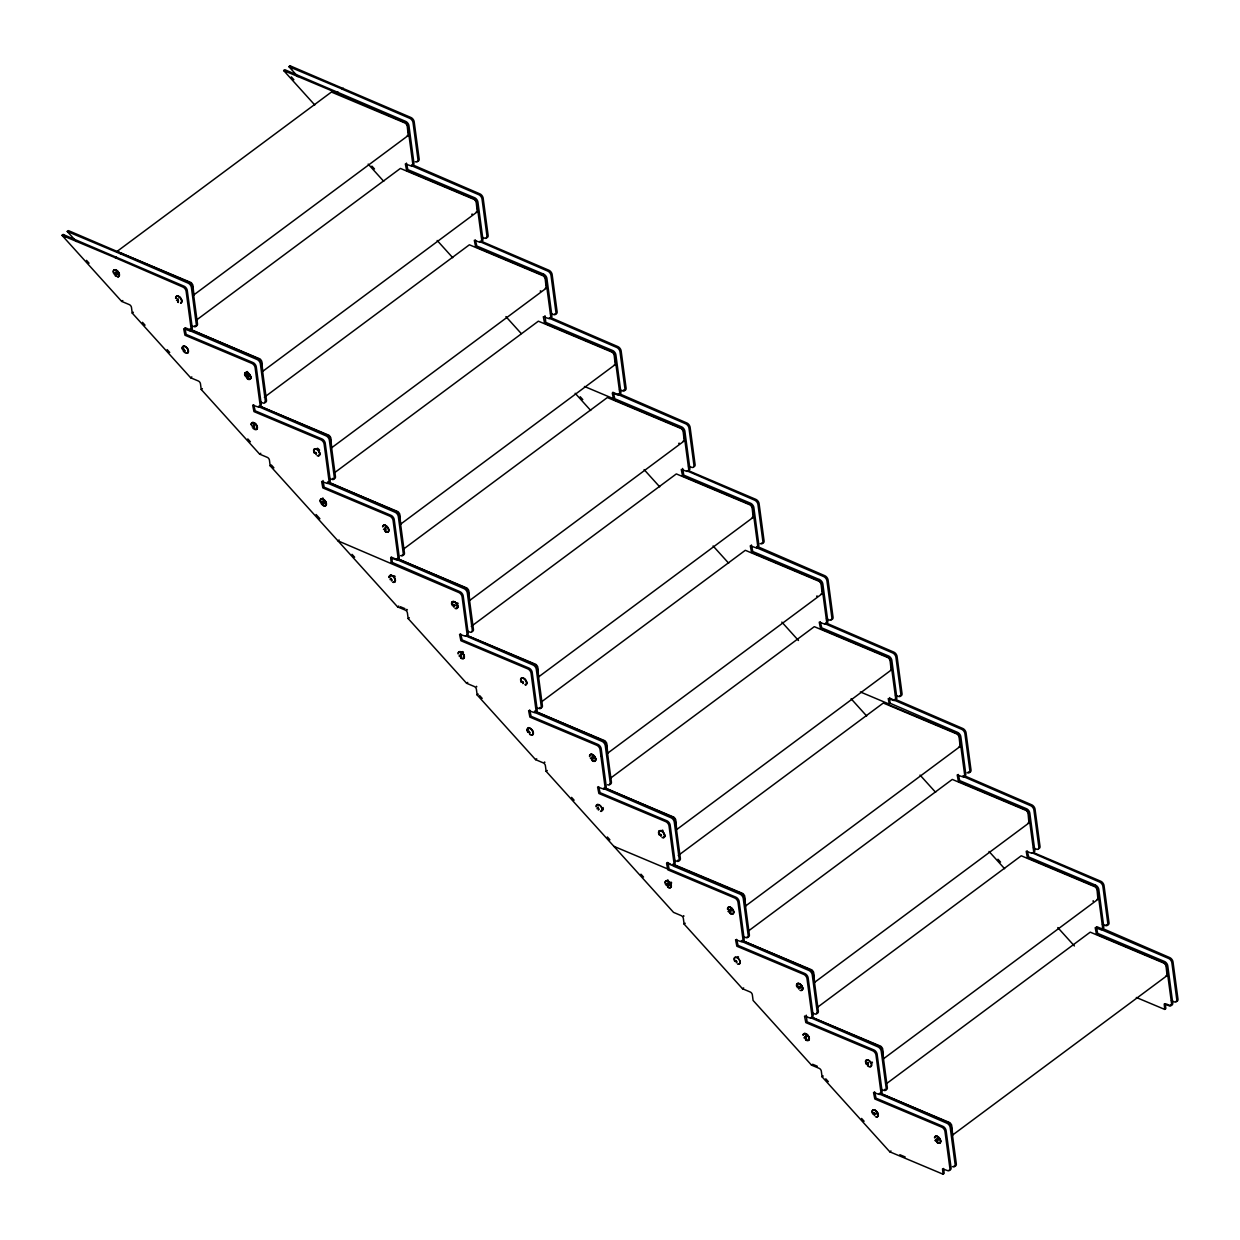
<?xml version="1.0" encoding="UTF-8"?>
<svg xmlns="http://www.w3.org/2000/svg" width="1240" height="1240" viewBox="0 0 1240 1240"><rect width="100%" height="100%" fill="white"/><g stroke="black" fill="none" stroke-linecap="round" stroke-linejoin="round"><path stroke-width="1.5" d="M613.32 392.569L614.823 398.768L681.365 426.762A3.844 2.201 53.4 0 1 684.914 431.458L689.812 468.146A3.921 2.248 53.4 0 1 687.968 470.518M874.572 1091.774L876.06 1098.19L942.586 1126.184A3.844 2.201 53.4 0 1 946.151 1130.88L951.049 1167.569A3.921 2.248 53.4 0 1 949.205 1169.925M958.241 774.442L959.745 780.642L1026.286 808.635A3.844 2.201 53.4 0 1 1029.835 813.332L1034.734 850.02A3.921 2.248 53.4 0 1 1033.618 852.391M529.65 709.915L531.139 716.317L597.664 744.31A3.844 2.201 53.4 0 1 601.23 749.007L606.128 785.695A3.921 2.248 53.4 0 1 604.283 788.067M751.394 544.949L752.788 551.521L819.33 579.514A3.844 2.201 53.4 0 1 822.88 584.211L827.777 620.899A3.921 2.248 53.4 0 1 825.546 623.162M1096.268 926.9L1097.71 933.395L1164.252 961.372A3.844 2.201 53.4 0 1 1167.801 966.068L1172.699 1002.773A3.921 2.248 53.4 0 1 1170.467 1005.02M115.832 272.413L115.15 273.746M183.985 348.967L184.14 350.13M246.559 375.053L246.574 376.387M322.09 501.549L322.106 502.867M936.262 1138.971L936.417 1140.118M184.76 327.964L186.217 334.459L252.743 362.437A3.844 2.201 53.4 0 1 256.308 367.133L261.19 403.837A3.921 2.248 53.4 0 1 258.959 406.085M406.472 163.091L407.867 169.648L474.409 197.641A3.844 2.201 53.4 0 1 477.958 202.337L482.856 239.026A3.921 2.248 53.4 0 1 480.206 241.118M951.746 1134.987A2.03 1.163 53.4 0 0 952.537 1135.081L1167.088 975.601L1165.987 965.573L1164.686 963.666A3.457 1.969 53.4 0 0 1164.034 963.185L1090.239 932.154L886.755 1083.45M193.952 294.795L192.789 284.844L191.487 282.937A3.457 1.969 53.4 0 0 190.836 282.457L117.041 251.426L331.421 92.055L405.201 123.085A3.457 1.969 53.4 0 1 405.868 123.566L407.154 125.457L408.255 135.486L193.797 294.919A2.03 1.163 53.4 0 1 192.913 294.872M262.322 371.365A2.03 1.163 53.4 0 0 262.694 371.349L261.764 361.212L260.478 359.305A3.457 1.969 53.4 0 0 259.811 358.841L189.565 329.282M330.879 447.625A2.03 1.163 53.4 0 0 331.669 447.718L330.755 437.596L329.468 435.689A3.457 1.969 53.4 0 0 328.801 435.209L260.307 406.41M399.869 523.993A2.03 1.163 53.4 0 0 400.66 524.086L399.745 513.964L398.443 512.058A3.457 1.969 53.4 0 0 397.792 511.578L327.531 482.035M541.833 701.592L745.318 550.296L819.113 581.327A3.457 1.969 53.4 0 1 819.764 581.808L821.066 583.699L822.166 593.728L607.708 753.161L606.701 743.086L605.399 741.179A3.457 1.969 53.4 0 0 604.748 740.699L534.486 711.156M610.808 777.961L814.308 626.665L888.088 657.696A3.457 1.969 53.4 0 1 888.755 658.177L890.041 660.083L891.141 670.096L676.699 829.545L675.676 819.454L674.389 817.548A3.457 1.969 53.4 0 0 673.723 817.082L605.229 788.268M744.79 905.866A2.03 1.163 53.4 0 0 745.581 905.96L744.667 895.838L743.365 893.932A3.457 1.969 53.4 0 0 742.714 893.451L674.219 864.652M1028.146 822.849A2.03 1.163 53.4 0 0 1028.937 822.957L1028.022 812.82L1026.72 810.929A3.457 1.969 53.4 0 0 1026.069 810.449L952.274 779.418L748.774 930.713M1097.137 899.232A2.03 1.163 53.4 0 0 1097.927 899.326L1096.997 889.204L1095.71 887.298A3.457 1.969 53.4 0 0 1095.044 886.817L1021.264 855.786L817.765 1007.082M116.839 274.691L116.824 273.374M248.263 377.317L248.388 376.325M323.795 503.812L323.919 502.805M667.011 883.423L667.027 884.74M668.716 885.685L668.841 884.678M800.141 988.311L799.691 986.404M262.865 371.24L477.245 211.854L476.144 201.841L474.843 199.935A3.457 1.969 53.4 0 0 474.192 199.454L400.396 168.423L196.912 319.719M331.855 447.609L546.22 288.238L545.12 278.21L543.833 276.303A3.457 1.969 53.4 0 0 543.167 275.822L469.387 244.792L264.337 397.25M400.846 523.993L615.211 364.606L614.11 354.578L612.824 352.687A3.457 1.969 53.4 0 0 612.157 352.207L538.377 321.175L334.878 472.471M469.278 600.486A2.03 1.163 53.4 0 0 469.65 600.47L468.72 590.333L467.433 588.427A3.457 1.969 53.4 0 0 466.767 587.962L398.288 559.147M469.821 600.361L684.201 440.975L683.101 430.962L681.798 429.055A3.457 1.969 53.4 0 0 681.148 428.575L607.352 397.544L403.853 548.839M537.835 676.745A2.03 1.163 53.4 0 0 538.625 676.839L537.711 666.717L536.409 664.811A3.457 1.969 53.4 0 0 535.757 664.33L467.263 635.531M538.811 676.73L753.176 517.359L752.076 507.331L750.789 505.424A3.457 1.969 53.4 0 0 750.123 504.943L676.343 473.913L471.293 626.37M607.802 753.114L607.615 753.207A2.03 1.163 53.4 0 1 606.964 753.176M745.767 905.851L960.132 746.48L959.032 736.452L957.745 734.545A3.457 1.969 53.4 0 0 957.079 734.064L883.298 703.034L678.249 855.491M814.06 982.328A2.03 1.163 53.4 0 0 814.572 982.328L813.641 972.207L812.355 970.3A3.457 1.969 53.4 0 0 811.688 969.82L743.21 941.021M1029.123 822.849L814.742 982.235M882.756 1058.604A2.03 1.163 53.4 0 0 883.547 1058.712L882.632 1048.575L881.33 1046.668A3.457 1.969 53.4 0 0 880.679 1046.204L812.185 1017.389M1098.098 899.217L883.732 1058.604M952.723 1134.972L951.623 1124.959L950.321 1123.053A3.457 1.969 53.4 0 0 949.67 1122.572L881.175 1093.773M667.771 862.435L669.104 869.07L735.63 897.062A3.844 2.201 53.4 0 1 739.195 901.759L744.093 938.448A3.921 2.248 53.4 0 1 741.443 940.54M943.547 1168.467L944.198 1173.366L943.051 1174.202L889.809 1151.821L822.074 1076.832L821.314 1071.128A2.449 1.395 53.4 0 0 819.221 1068.369L811.518 1065.129L753.099 1000.448L752.339 994.759A2.449 1.395 53.4 0 0 750.246 992L742.528 988.76L684.108 924.079L683.349 918.39A2.449 1.395 53.4 0 0 681.256 915.632L673.537 912.376L546.143 771.327L545.383 765.638A2.449 1.395 53.4 0 0 543.29 762.879L535.572 759.639L477.152 694.958L476.393 689.269A2.449 1.395 53.4 0 0 474.3 686.511L466.581 683.255L408.177 618.589L407.402 612.886A2.449 1.395 53.4 0 0 405.325 610.126L397.606 606.887L270.196 465.837L269.437 460.149A2.449 1.395 53.4 0 0 267.36 457.389L259.64 454.135L201.221 389.469L200.462 383.764A2.449 1.395 53.4 0 0 198.369 381.006L190.65 377.766L132.231 313.085L131.471 307.396A2.449 1.395 53.4 0 0 129.379 304.637L121.659 301.397L62 235.337L63.131 234.484L183.752 286.068A3.844 2.201 53.4 0 1 187.317 290.764L192.216 327.453A3.921 2.248 53.4 0 1 190.371 329.825M76.322 241.49L67.239 231.446L68.386 230.594L188.992 282.178A3.844 2.201 53.4 0 1 192.556 286.874L197.454 323.562A3.921 2.248 53.4 0 1 194.804 325.655M314.79 104.997L283.666 70.54L284.797 69.688L405.418 121.272A3.844 2.201 53.4 0 1 408.983 125.968L413.881 162.657A3.921 2.248 53.4 0 1 412.036 165.029M297.972 76.694L288.904 66.635L290.036 65.797L410.657 117.366A3.844 2.201 53.4 0 1 414.222 122.062L419.12 158.767A3.921 2.248 53.4 0 1 417.275 161.123M62 235.337L115.242 257.719L116.405 257.005M67.239 231.446L120.482 253.828L121.644 253.1M283.666 70.54L336.908 92.923L338.04 92.07M288.904 66.635L342.147 89.032L343.279 88.18M121.659 301.397L122.807 300.545M132.231 313.085L133.377 312.248M190.65 377.766L191.797 376.913M201.221 389.469L202.353 388.616M259.64 454.135L260.772 453.298M270.196 465.837L271.343 464.985L273.901 467.821M336.923 93.047L404.286 122.109A3.844 2.201 53.4 0 1 407.836 126.806L412.734 163.51A3.921 2.248 53.4 0 1 410.084 165.587L405.341 163.928L406.627 170.438L473.262 198.493A3.844 2.201 53.4 0 1 476.827 203.19L481.725 239.878A3.921 2.248 53.4 0 1 479.058 241.971L474.315 240.312L475.602 246.806L542.252 274.862L543.384 274.009A3.844 2.201 53.4 0 1 546.948 278.706L551.846 315.41A3.921 2.248 53.4 0 1 550.002 317.765M339.078 539.989L337.931 540.826L458.552 592.41A3.844 2.201 53.4 0 1 462.117 597.107L467.015 633.795A3.921 2.248 53.4 0 1 464.364 635.888L459.56 634.291L460.893 640.724L527.543 668.779A3.844 2.201 53.4 0 1 531.107 673.475L535.99 710.179A3.921 2.248 53.4 0 1 533.339 712.256L528.596 710.597L529.883 717.107L596.533 745.163A3.844 2.201 53.4 0 1 600.082 749.859L604.981 786.548A3.921 2.248 53.4 0 1 602.33 788.64L597.587 786.966L598.874 793.476L665.508 821.531A3.844 2.201 53.4 0 1 669.073 826.227L673.971 862.916A3.921 2.248 53.4 0 1 671.305 865.009L666.562 863.35L667.849 869.845L734.499 897.899A3.844 2.201 53.4 0 1 738.048 902.596L742.946 939.3A3.921 2.248 53.4 0 1 740.296 941.377L735.553 939.718L736.839 946.229L803.474 974.284A3.844 2.201 53.4 0 1 807.038 978.98L811.937 1015.668A3.921 2.248 53.4 0 1 809.286 1017.761L804.527 1016.087L805.814 1022.597L872.464 1050.652A3.844 2.201 53.4 0 1 876.029 1055.349L880.912 1092.037A3.921 2.248 53.4 0 1 878.261 1094.13L873.518 1092.471L874.804 1098.966L941.455 1127.021A3.844 2.201 53.4 0 1 945.004 1131.717L949.902 1168.421A3.921 2.248 53.4 0 1 947.251 1170.498L942.509 1168.84L943.051 1174.202M391.654 557.365L392.321 562.371L391.189 563.224L390.693 557.798L395.374 559.519A3.921 2.248 53.4 0 0 398.025 557.427L393.127 520.738A3.844 2.201 53.4 0 0 389.577 516.042L322.819 487.893L321.64 481.476L326.384 483.135A3.921 2.248 53.4 0 0 329.05 481.058L324.151 444.354A3.844 2.201 53.4 0 0 320.587 439.657L253.952 411.603L252.665 405.108L257.409 406.767A3.921 2.248 53.4 0 0 260.059 404.674L255.161 367.986A3.844 2.201 53.4 0 0 251.612 363.289L184.962 335.234L183.675 328.724L188.418 330.398A3.921 2.248 53.4 0 0 191.069 328.305L186.171 291.617A3.844 2.201 53.4 0 0 182.621 286.921L115.242 257.719M391.096 557.086L396.428 559.317L397.56 558.481M613.986 397.575L612.839 398.412L584.443 386.477M612.761 392.29L618.078 394.522L619.225 393.669L686.604 422.871A3.844 2.201 53.4 0 1 690.153 427.568L695.051 464.256A3.921 2.248 53.4 0 1 693.935 466.628M397.606 606.887L398.738 606.034M408.177 618.589L409.308 617.737M466.581 683.255L467.728 682.418M477.152 694.958L478.299 694.106M535.572 759.639L536.718 758.787M546.143 771.327L547.274 770.49M542.252 274.862A3.844 2.201 53.4 0 1 545.802 279.558L550.7 316.247A3.921 2.248 53.4 0 1 548.049 318.339L543.306 316.68L544.593 323.175L611.227 351.23A3.844 2.201 53.4 0 1 614.792 355.926L619.69 392.631A3.921 2.248 53.4 0 1 617.039 394.708L612.281 393.049L613.568 399.559L680.218 427.614A3.844 2.201 53.4 0 1 683.783 432.311L688.665 468.999A3.921 2.248 53.4 0 1 686.014 471.091L681.271 469.418L682.558 475.928L749.208 503.982A3.844 2.201 53.4 0 1 752.757 508.679L757.656 545.368A3.921 2.248 53.4 0 1 755.005 547.46L750.262 545.802L751.548 552.296L818.183 580.351L819.33 579.514M668.251 867.861L667.12 868.713L613.878 846.331M889.669 697.562L889.917 703.064L888.785 703.917L860.39 691.966M684.108 924.079L685.24 923.226M742.528 988.76L743.659 987.908M811.518 1065.129L812.649 1064.276L817.284 1066.229M822.074 1076.832L823.221 1075.979M818.183 580.351A3.844 2.201 53.4 0 1 821.748 585.048L826.646 621.751A3.921 2.248 53.4 0 1 823.995 623.829L819.237 622.17L820.524 628.68L887.173 656.735A3.844 2.201 53.4 0 1 890.723 661.432L895.621 698.12A3.921 2.248 53.4 0 1 892.971 700.212L888.227 698.538L889.514 705.048L956.149 733.104A3.844 2.201 53.4 0 1 959.713 737.8L964.612 774.489A3.921 2.248 53.4 0 1 961.961 776.581L957.202 774.923L958.396 781.339L1025.139 809.472A3.844 2.201 53.4 0 1 1028.704 814.168L1033.602 850.873A3.921 2.248 53.4 0 1 1030.936 852.949L1026.193 851.291L1027.371 857.708L1094.13 885.856L1095.261 885.004A3.844 2.201 53.4 0 1 1098.826 889.7L1103.724 926.388A3.921 2.248 53.4 0 1 1101.88 928.76M889.809 1151.821L890.955 1150.968M1136.321 997.471L1164.716 1009.407L1165.863 1008.554L1165.197 1003.672M1171.102 1004.663L1169.956 1005.516L1166.406 1004.013M408.255 135.486L408.068 135.578A2.03 1.163 53.4 0 1 407.278 135.486M477.245 211.854L477.059 211.963A2.03 1.163 53.4 0 1 476.268 211.87M546.143 288.285L546.05 288.331A2.03 1.163 53.4 0 1 545.259 288.238M615.133 364.669L615.025 364.7A2.03 1.163 53.4 0 1 614.389 364.669M684.108 441.037L684.015 441.084A2.03 1.163 53.4 0 1 683.225 440.99M753.176 517.359L752.99 517.452A2.03 1.163 53.4 0 1 752.215 517.359M822.166 593.728L821.98 593.821A2.03 1.163 53.4 0 1 821.19 593.728M891.064 670.158L891.141 670.096A2.03 1.163 53.4 0 1 890.599 670.22M960.132 746.48L960.054 746.527A2.03 1.163 53.4 0 1 959.155 746.48M1167.088 975.601L1166.995 975.648A2.03 1.163 53.4 0 1 1166.112 975.601M322.989 480.5L324.183 487.196L390.709 515.189A3.844 2.201 53.4 0 1 394.274 519.886L399.171 556.574A3.921 2.248 53.4 0 1 396.521 558.667M682.62 468.441L683.814 475.153L750.339 503.13A3.844 2.201 53.4 0 1 753.904 507.827L758.803 544.531A3.921 2.248 53.4 0 1 756.958 546.886M598.222 806.961L598.037 808.371M115.475 275.481L115.692 273.746M178.002 298.592L177.599 300.003M177.925 301.738L178.142 300.003M184.466 351.85L184.683 350.13M246.899 378.107L247.117 376.387M253.534 425.072L253.115 426.498M253.456 428.234L253.673 426.498M315.89 454.491L316.107 452.755M322.431 504.603L322.648 502.867M384.958 527.713L384.54 529.124M384.881 530.86L385.097 529.124M391.422 580.971L391.638 579.25M453.856 607.228L454.072 605.507M460.412 657.355L460.614 655.619M522.846 683.612L523.063 681.876M529.387 733.724L529.604 731.988M591.821 759.981L592.038 758.245M598.378 810.092L598.595 808.371M660.812 836.349L661.029 834.629M667.353 886.476L667.57 884.74M729.802 912.733L730.019 910.997M736.343 962.845L736.56 961.109M798.777 989.101L798.994 987.365M805.411 1036.066L804.993 1037.493M805.334 1039.213L805.535 1037.493M867.768 1065.47L867.985 1063.749M874.309 1115.597L874.526 1113.861M936.758 1141.854L936.96 1140.118M544.949 315.719L545.832 322.4L612.374 350.393A3.844 2.201 53.4 0 1 615.923 355.09L620.822 391.778A3.921 2.248 53.4 0 1 618.171 393.871M460.753 654.271L460.071 655.619M522.552 681.38L521.436 682.248M660.517 834.132L659.417 835.001M736.048 960.613L734.948 961.48M806.279 1015.173L807.07 1021.822L873.611 1049.8A3.844 2.201 53.4 0 1 877.16 1054.496L882.059 1091.2A3.921 2.248 53.4 0 1 879.408 1093.277M481.554 236.917L484.313 238.065A3.921 2.248 53.4 0 0 486.964 235.988L482.065 199.284A3.844 2.201 53.4 0 0 478.5 194.587L411.153 165.525M543.384 274.009L476.857 246.031L475.354 239.94M550.529 313.286L553.288 314.449A3.921 2.248 53.4 0 0 555.939 312.356L551.04 275.668A3.844 2.201 53.4 0 0 547.491 270.971L480.113 241.769M619.519 389.654L622.279 390.817A3.921 2.248 53.4 0 0 624.929 388.724L620.031 352.036A3.844 2.201 53.4 0 0 616.466 347.34L549.103 318.153M688.495 466.039L691.254 467.186A3.921 2.248 53.4 0 0 693.919 465.108L689.021 428.404A3.844 2.201 53.4 0 0 685.457 423.708L618.078 394.522M115.041 272.63L119.273 274.397M190.898 325.329L193.657 326.492A3.921 2.248 53.4 0 0 196.308 324.415L191.425 287.711A3.844 2.201 53.4 0 0 187.86 283.014L120.482 253.828M185.427 327.81L189.565 329.546M826.476 618.775L829.235 619.938A3.921 2.248 53.4 0 0 831.885 617.846L826.987 581.157A3.844 2.201 53.4 0 0 823.422 576.461L756.106 547.522M246.465 375.255L250.899 377.115M259.888 401.714L262.647 402.876A3.921 2.248 53.4 0 0 265.298 400.784L260.4 364.095A3.844 2.201 53.4 0 0 256.851 359.399L189.581 330.569M895.451 695.159L898.21 696.307A3.921 2.248 53.4 0 0 900.86 694.23L895.962 657.525A3.844 2.201 53.4 0 0 892.413 652.829L825.065 623.767M890.475 698.523L961.403 729.213A3.844 2.201 53.4 0 1 964.952 733.909L969.851 770.598A3.921 2.248 53.4 0 1 967.2 772.691M328.879 478.082L331.623 479.245A3.921 2.248 53.4 0 0 334.288 477.152L329.39 440.464A3.844 2.201 53.4 0 0 325.826 435.767L258.447 406.581M321.997 501.75L326.228 503.518M1033.432 847.896L1036.175 849.059A3.921 2.248 53.4 0 0 1038.841 846.966L1033.943 810.278A3.844 2.201 53.4 0 0 1030.378 805.582L963 776.395M453.421 604.376L457.653 606.143M1095.261 885.004L1028.735 857.01L1027.232 850.919M466.844 630.835L469.604 631.997A3.921 2.248 53.4 0 0 472.254 629.904L467.356 593.216A3.844 2.201 53.4 0 0 463.791 588.519L396.444 559.442M400.288 606.686L404.922 608.639M1102.407 924.28L1105.166 925.428A3.921 2.248 53.4 0 0 1107.816 923.351L1102.918 886.646A3.844 2.201 53.4 0 0 1099.369 881.95L1031.99 852.763M1096.935 926.745L1101.058 928.481M535.82 707.203L538.579 708.365A3.921 2.248 53.4 0 0 541.229 706.273L536.346 669.585A3.844 2.201 53.4 0 0 532.782 664.888L465.403 635.702M1171.397 1000.649L1174.156 1001.812A3.921 2.248 53.4 0 0 1176.807 999.719L1171.909 963.03A3.844 2.201 53.4 0 0 1168.343 958.334L1101.089 929.52M595.619 758.896L591.387 757.129L591.495 758.245M673.8 859.955L676.56 861.118A3.921 2.248 53.4 0 0 679.21 859.026L674.312 822.337A3.844 2.201 53.4 0 0 670.747 817.64L603.369 788.439M667.043 862.575L670.592 864.079M666.918 883.609L671.15 885.391M742.775 936.324L745.534 937.487A3.921 2.248 53.4 0 0 748.185 935.394L743.287 898.705A3.844 2.201 53.4 0 0 739.738 894.009L673.304 866.078C671.413 864.962 673.615 863.35 674.452 865.226L740.869 893.157A3.844 2.201 53.4 0 1 744.434 897.853L749.332 934.557A3.921 2.248 53.4 0 1 747.085 936.804M798.343 986.25L802.574 988.016A4.061 2.325 53.4 0 1 799.971 990.31M811.766 1012.693L814.525 1013.855A3.921 2.248 53.4 0 0 817.176 1011.778L812.277 975.074A3.844 2.201 53.4 0 0 808.712 970.377L741.365 941.315M880.741 1089.077L883.5 1090.239A3.921 2.248 53.4 0 0 886.166 1088.147L881.268 1051.458A3.844 2.201 53.4 0 0 877.703 1046.762L810.324 1017.56M873.875 1112.729L878.106 1114.512A4.061 2.325 53.4 0 1 875.502 1116.791M899.822 1154.704L905.154 1156.936M177.63 299.507L176.514 300.375M178.591 300.964L177.785 300.312M115.181 273.25L114.08 274.118M116.142 274.707L115.351 274.055M246.605 375.89L245.504 376.759M247.566 377.347L246.776 376.697M184.171 349.634L183.071 350.502M185.132 351.091L184.342 350.44M315.596 452.259L314.495 453.127M316.556 453.716L315.766 453.065M253.146 426.002L252.046 426.87M254.107 427.459L253.317 426.808M384.571 528.628L383.47 529.495M385.531 530.085L384.741 529.433M322.137 502.371L321.036 503.239M323.097 503.828L322.307 503.177M453.561 605.011L452.461 605.88M454.522 606.468L453.732 605.818M391.127 578.755L390.011 579.622M392.088 580.212L391.298 579.561M523.513 682.837L522.707 682.186M460.102 655.123L459.002 655.991M461.063 656.58L460.272 655.929M591.527 757.749L590.426 758.617M592.488 759.206L591.697 758.554M529.093 731.492L527.992 732.36M530.054 732.949L529.263 732.298M661.478 835.59L660.688 834.938M598.083 807.876L596.967 808.744M599.029 809.332L598.238 808.682M729.492 910.501L728.392 911.369M730.453 911.958L729.663 911.307M667.058 884.244L665.957 885.112M668.019 885.701L667.229 885.05M798.482 986.87L797.382 987.738M799.443 988.327L798.653 987.676M737.01 962.07L736.219 961.418M867.473 1063.254L866.357 1064.121M868.434 1064.71L867.644 1064.06M805.024 1036.996L803.923 1037.865M805.985 1038.454L805.194 1037.803M936.448 1139.622L935.348 1140.49M937.409 1141.079L936.619 1140.428M874.014 1113.365L872.913 1114.233M874.975 1114.822L874.185 1114.171M868.666 1062.773L867.427 1062.417L867.442 1063.749M937.378 1138.925L938.091 1139.73M290.036 65.797L292.64 68.665M291.292 76.865L293.88 79.732M371.907 166.129L374.511 168.996M580.196 396.722L582.784 399.59M997.968 859.243L1000.556 862.11M368.172 164.099L383.749 181.35M437.162 240.467L452.739 257.719M505.92 316.603L521.25 333.576M575.159 393.266L590.721 410.486M644.103 469.588L659.696 486.839M713.093 545.972L728.671 563.208M781.851 622.093L798.467 640.491M851.105 698.755L866.667 715.992M920.049 775.093L935.626 792.329M989.04 851.462L1004.617 868.713M1057.798 927.582L1074.413 945.98M63.131 234.484L65.736 237.367M86.49 260.338L89.079 263.206M142.46 322.307L145.049 325.175M167.121 349.603L169.725 352.486M247.799 438.914L250.387 441.796M316.076 514.507L319.904 518.754M352.051 554.342L354.64 557.21M479.586 695.547L482.189 698.414M571.562 797.366L574.12 800.203M607.352 836.985L609.909 839.821M640.956 874.2L643.544 877.068M825.778 1078.815L828.32 1081.637M861.552 1118.434L864.11 1121.255M730.949 910.299L729.446 909.679L729.461 910.997M1033.37 852.547L1100.5 881.113A3.844 2.201 53.4 0 1 1104.065 885.81L1108.963 922.498A3.921 2.248 53.4 0 1 1106.312 924.591M688.448 470.673L755.579 499.239A3.844 2.201 53.4 0 1 759.144 503.936L764.042 540.625A3.921 2.248 53.4 0 1 761.794 542.888M466.782 635.469L533.929 664.036A3.844 2.201 53.4 0 1 537.478 668.732L542.376 705.436A3.921 2.248 53.4 0 1 539.726 707.513M481.368 241.304L548.622 270.119A3.844 2.201 53.4 0 1 552.188 274.815L557.086 311.504A3.921 2.248 53.4 0 1 554.838 313.767M259.703 406.1L326.972 434.914A3.844 2.201 53.4 0 1 330.522 439.611L335.42 476.315A3.921 2.248 53.4 0 1 332.769 478.392M873.983 1113.861L873.766 1112.947M798.452 987.365L798.235 986.451M529.062 731.988L528.845 731.073M453.53 605.507L453.313 604.577M391.096 579.25L390.863 578.321M826.227 623.038L893.544 651.992A3.844 2.201 53.4 0 1 897.109 656.689L902.007 693.377A3.921 2.248 53.4 0 1 899.76 695.64M742.543 940.587L809.86 969.541A3.844 2.201 53.4 0 1 813.424 974.237L818.307 1010.926A3.921 2.248 53.4 0 1 816.478 1013.282M534.456 712.318L601.772 741.257A3.844 2.201 53.4 0 1 605.322 745.953L610.22 782.657A3.921 2.248 53.4 0 1 607.569 784.734M964.162 775.667L1031.525 804.729A3.844 2.201 53.4 0 1 1035.074 809.426L1039.973 846.13A3.921 2.248 53.4 0 1 1038.515 848.532M895.187 699.298L962.535 728.361A3.844 2.201 53.4 0 1 966.099 733.057L970.982 769.745A3.921 2.248 53.4 0 1 968.332 771.838M889.948 703.189L957.296 732.251A3.844 2.201 53.4 0 1 960.861 736.947L965.743 773.652A3.921 2.248 53.4 0 1 963.093 775.729M880.477 1093.215L947.825 1122.277A3.844 2.201 53.4 0 1 951.39 1126.974L956.288 1163.678A3.921 2.248 53.4 0 1 954.041 1165.926M550.265 317.425L617.613 346.487A3.844 2.201 53.4 0 1 621.178 351.183L626.061 387.887A3.921 2.248 53.4 0 1 623.41 389.965M412.285 164.672L479.647 193.75A3.844 2.201 53.4 0 1 483.197 198.447L488.095 235.135A3.921 2.248 53.4 0 1 486.266 237.506M535.556 711.341L602.904 740.419A3.844 2.201 53.4 0 1 606.468 745.116L611.366 781.804A3.921 2.248 53.4 0 1 609.522 784.161M342.163 89.156L409.525 118.218A3.844 2.201 53.4 0 1 413.075 122.915L417.973 159.603A3.921 2.248 53.4 0 1 415.322 161.696M397.591 558.605L464.938 587.667A3.844 2.201 53.4 0 1 468.488 592.364L473.386 629.052A3.921 2.248 53.4 0 1 471.929 631.455M392.336 562.495L459.699 591.558A3.844 2.201 53.4 0 1 463.249 596.254L468.146 632.958A3.921 2.248 53.4 0 1 466.689 635.361M327.453 483.073L394.816 512.136A3.844 2.201 53.4 0 1 398.365 516.832L403.264 553.536A3.921 2.248 53.4 0 1 400.613 555.613M1102.112 928.295L1169.491 957.482A3.844 2.201 53.4 0 1 1173.04 962.178L1177.938 998.866A3.921 2.248 53.4 0 1 1176.109 1001.238M879.315 1093.944L946.693 1123.13A3.844 2.201 53.4 0 1 950.243 1127.827L955.141 1164.515A3.921 2.248 53.4 0 1 952.49 1166.608M757.191 546.421L824.569 575.608A3.844 2.201 53.4 0 1 828.119 580.304L833.016 617.009A3.921 2.248 53.4 0 1 831.188 619.365M687.068 470.89L754.447 500.092A3.844 2.201 53.4 0 1 757.996 504.789L762.894 541.477A3.921 2.248 53.4 0 1 760.244 543.57M604.515 787.601L671.894 816.788A3.844 2.201 53.4 0 1 675.443 821.485L680.341 858.173A3.921 2.248 53.4 0 1 677.691 860.265M328.569 482.096L395.947 511.299A3.844 2.201 53.4 0 1 399.512 515.995L404.411 552.683A3.921 2.248 53.4 0 1 402.163 554.947M190.603 329.36L257.982 358.546A3.844 2.201 53.4 0 1 261.547 363.243L266.445 399.931A3.921 2.248 53.4 0 1 264.601 402.303M1164.716 1009.407L1164.221 1003.982L1168.917 1005.702A3.921 2.248 53.4 0 0 1171.568 1003.61L1166.67 966.921A3.844 2.201 53.4 0 0 1163.104 962.224L1096.47 934.17L1095.184 927.66L1099.927 929.334A3.921 2.248 53.4 0 0 1102.577 927.241L1097.679 890.553A3.844 2.201 53.4 0 0 1094.13 885.856M937.316 1136.506L937.936 1141.126M820.276 621.798L821.779 627.889L888.305 655.882A3.844 2.201 53.4 0 1 891.87 660.579L896.768 697.268A3.921 2.248 53.4 0 1 894.521 699.531M805.891 1033.881L806.512 1038.485M736.591 939.346L738.079 945.438L804.62 973.431A3.844 2.201 53.4 0 1 808.17 978.127L813.068 1014.816A3.921 2.248 53.4 0 1 811.611 1017.218L878.85 1045.909A3.844 2.201 53.4 0 1 882.399 1050.605L887.298 1087.294A3.921 2.248 53.4 0 1 884.647 1089.387M730.329 907.153L730.98 912.005M667.926 881.129L668.531 885.748M598.625 786.61L600.114 792.701L666.655 820.679A3.844 2.201 53.4 0 1 670.205 825.375L675.103 862.079A3.921 2.248 53.4 0 1 672.87 864.327M589.558 756.617A4.061 2.325 53.4 0 1 592.394 754.711L592.999 759.252M460.66 633.857L462.148 639.949L528.674 667.942A3.844 2.201 53.4 0 1 532.239 672.638L537.137 709.327A3.921 2.248 53.4 0 1 534.889 711.589M460.97 652.007L461.59 656.626M385.438 525.512L386.058 530.131M323.005 499.255L323.609 503.874M253.704 404.736L255.192 410.828L321.733 438.821A3.844 2.201 53.4 0 1 325.283 443.517L330.181 480.206A3.921 2.248 53.4 0 1 327.949 482.469M247.473 372.775L248.078 377.379M251.612 424.778A3.782 2.155 53.4 0 1 254.014 422.887L254.634 427.506M116.049 270.134L116.653 274.753M178.312 302.498A4.061 2.325 53.4 0 1 177.537 301.863M175.646 298.375A4.061 2.325 53.4 0 1 179.8 297.414A4.061 2.325 53.4 0 1 180.559 303.134M182.404 349.385A4.061 2.325 53.4 0 1 184.512 346.363A4.061 2.325 53.4 0 1 188.263 351.308A4.061 2.325 53.4 0 1 184.853 352.625M184.078 351.974A4.061 2.325 53.4 0 1 183.381 351.199M244.853 375.642A4.061 2.325 53.4 0 1 246.946 372.62A4.061 2.325 53.4 0 1 250.697 377.565A4.061 2.325 53.4 0 1 247.287 378.867M313.612 451.112A4.061 2.325 53.4 0 1 316.2 449.082A3.782 2.155 53.4 0 1 319.563 452.848A3.782 2.155 53.4 0 1 317.983 455.499M317.084 455.685A4.061 2.325 53.4 0 0 319.656 453.654A4.061 2.325 53.4 0 0 316.2 449.082A3.782 2.155 53.4 0 0 314.046 451.035M314.231 452.941A4.061 2.325 53.4 0 1 313.829 452.011M246.899 371.675A4.061 2.325 53.4 0 1 247.581 371.644M113.429 273.017A4.061 2.325 53.4 0 1 115.025 269.871A4.061 2.325 53.4 0 1 119.04 273.761A4.061 2.325 53.4 0 1 117.444 276.908M115.878 276.241A4.061 2.325 53.4 0 1 115.103 275.606M317.332 448.245A4.061 2.325 53.4 0 1 318.137 448.679M318.897 449.314A4.061 2.325 53.4 0 1 319.594 450.104M251.178 424.855A4.061 2.325 53.4 0 1 253.751 422.825A4.061 2.325 53.4 0 1 257.222 427.397A4.061 2.325 53.4 0 1 254.634 429.428M253.844 428.993A4.061 2.325 53.4 0 1 253.069 428.358M382.587 526.675A4.061 2.325 53.4 0 1 385.981 525.9A4.061 2.325 53.4 0 1 388.647 530.844A4.061 2.325 53.4 0 1 385.268 531.619M322.431 498.17A4.061 2.325 53.4 0 1 323.113 498.139M320.37 502.138A4.061 2.325 53.4 0 1 322.478 499.1A4.061 2.325 53.4 0 1 326.228 504.06A4.061 2.325 53.4 0 1 322.819 505.362M322.059 504.726A4.061 2.325 53.4 0 1 321.362 503.936M254.014 422.887A3.782 2.155 53.4 0 1 257.238 427.149A3.782 2.155 53.4 0 1 254.835 429.04M251.394 424.685A4.061 2.325 53.4 0 1 255.549 423.739A4.061 2.325 53.4 0 1 256.324 429.459M540.749 290.827A4.061 2.325 53.4 0 1 540.191 291.09M472.146 213.962A4.061 2.325 53.4 0 1 471.758 214.442M408.596 132.215A4.061 2.325 53.4 0 1 408.596 133.021M176.08 298.282A3.782 2.155 53.4 0 1 179.94 297.399A3.782 2.155 53.4 0 1 180.653 302.731M175.879 298.204A4.061 2.325 53.4 0 1 180.017 297.244A4.061 2.325 53.4 0 1 180.792 302.963M182.823 349.246A3.782 2.155 53.4 0 1 184.31 346.317A3.782 2.155 53.4 0 1 188.046 349.928A3.782 2.155 53.4 0 1 186.558 352.858M182.637 349.215A4.061 2.325 53.4 0 1 183.985 346.053A4.061 2.325 53.4 0 1 188 349.339A4.061 2.325 53.4 0 1 187.333 353.09M245.055 373.906A3.782 2.155 53.4 0 1 247.969 373.023A3.782 2.155 53.4 0 1 250.713 377.286A3.782 2.155 53.4 0 1 248.294 378.913M248.326 379.146A4.061 2.325 53.4 0 1 247.519 378.712M244.853 374.573A4.061 2.325 53.4 0 1 249.008 373.628A4.061 2.325 53.4 0 1 249.767 379.347M383.021 526.659A3.782 2.155 53.4 0 1 386.183 525.931A3.782 2.155 53.4 0 1 388.678 530.534A3.782 2.155 53.4 0 1 385.516 531.263M386.291 531.898A4.061 2.325 53.4 0 1 385.485 531.448M382.819 526.504A4.061 2.325 53.4 0 1 387.345 526.752A4.061 2.325 53.4 0 1 387.748 532.084M113.817 270.646A3.782 2.155 53.4 0 1 118.683 272.707A3.782 2.155 53.4 0 1 116.87 276.288M113.429 271.947A4.061 2.325 53.4 0 1 117.583 270.987A4.061 2.325 53.4 0 1 118.343 276.706M314.464 452.771A4.061 2.325 53.4 0 1 314.061 451.841M313.844 450.942A4.061 2.325 53.4 0 1 317.998 449.996A4.061 2.325 53.4 0 1 318.757 455.716M320.587 500.402A3.782 2.155 53.4 0 1 323.501 499.518A3.782 2.155 53.4 0 1 326.244 503.781A3.782 2.155 53.4 0 1 323.826 505.409M323.857 505.641A4.061 2.325 53.4 0 1 323.051 505.192M320.602 501.968A4.061 2.325 53.4 0 1 321.966 498.805A4.061 2.325 53.4 0 1 325.965 502.092A4.061 2.325 53.4 0 1 325.298 505.827M451.794 604.764A4.061 2.325 53.4 0 1 453.639 601.663A4.061 2.325 53.4 0 1 457.575 606.112A4.061 2.325 53.4 0 1 455.049 608.437M406.704 609.398A2.449 1.395 53.4 0 1 407.402 609.941M394.428 575.81A4.061 2.325 53.4 0 1 395.126 576.6M458.134 653.976A4.061 2.325 53.4 0 1 460.97 652.07A4.061 2.325 53.4 0 1 464.21 657.076A4.061 2.325 53.4 0 1 460.8 658.115M462.644 651.543A4.061 2.325 53.4 0 1 463.419 652.178M521.188 682.062A4.061 2.325 53.4 0 1 520.784 681.132M520.567 680.233A4.061 2.325 53.4 0 1 524.721 679.288A4.061 2.325 53.4 0 1 525.481 685.007M592.394 754.711A4.061 2.325 53.4 0 1 595.634 759.702A4.061 2.325 53.4 0 1 592.224 760.74M389.143 577.607A4.061 2.325 53.4 0 1 391.731 575.577A3.782 2.155 53.4 0 1 395.095 579.343A3.782 2.155 53.4 0 1 393.514 581.979M392.599 582.18A4.061 2.325 53.4 0 0 395.188 580.15A4.061 2.325 53.4 0 0 391.731 575.577A3.782 2.155 53.4 0 0 389.577 577.53M527.744 732.173A4.061 2.325 53.4 0 1 528.922 728.113A4.061 2.325 53.4 0 1 533.154 732.902A4.061 2.325 53.4 0 1 529.775 734.483M528.255 729.507A4.061 2.325 53.4 0 1 528.829 727.539M659.168 834.799A4.061 2.325 53.4 0 1 660.114 830.723A4.061 2.325 53.4 0 1 664.454 834.938A4.061 2.325 53.4 0 1 662.005 837.558M457.575 602.857A4.061 2.325 53.4 0 1 458.134 603.74M544.422 762.027A2.449 1.395 53.4 0 1 544.903 762.306M476.393 686.309A2.449 1.395 53.4 0 1 476.811 686.789M596.099 806.729A4.061 2.325 53.4 0 1 600.253 805.783A4.061 2.325 53.4 0 1 601.013 811.487M603.058 807.519A4.061 2.325 53.4 0 1 603.275 808.418M603.291 809.24A4.061 2.325 53.4 0 1 603.089 809.906M662.253 830.102A4.061 2.325 53.4 0 1 663.059 830.552M600.842 755.253A4.061 2.325 53.4 0 1 600.842 756.075M532.13 734.716A3.782 2.155 53.4 0 1 531.48 734.731M527.543 730.267A3.782 2.155 53.4 0 1 531.061 729.074A3.782 2.155 53.4 0 1 532.642 734.468M527.558 731.089A4.061 2.325 53.4 0 1 528.922 727.927A4.061 2.325 53.4 0 1 532.921 731.212A4.061 2.325 53.4 0 1 532.255 734.948M817.067 595.836A4.061 2.325 53.4 0 1 816.679 596.316M679.101 443.083A4.061 2.325 53.4 0 1 678.714 443.564M456.599 608.22A3.782 2.155 53.4 0 1 455.964 608.236M452.011 603.028A3.782 2.155 53.4 0 1 455.886 602.888A3.782 2.155 53.4 0 1 457.111 607.972M452.026 604.593A4.061 2.325 53.4 0 1 453.39 601.431A4.061 2.325 53.4 0 1 457.389 604.717A4.061 2.325 53.4 0 1 456.723 608.468M458.552 653.139A3.782 2.155 53.4 0 1 461.714 652.426A3.782 2.155 53.4 0 1 464.21 657.014A3.782 2.155 53.4 0 1 461.048 657.743M461.822 658.378A4.061 2.325 53.4 0 1 461.017 657.944M458.35 653A4.061 2.325 53.4 0 1 462.861 653.232A4.061 2.325 53.4 0 1 463.264 658.58M521.001 680.156A3.782 2.155 53.4 0 1 523.156 678.171A3.782 2.155 53.4 0 1 526.519 681.969A3.782 2.155 53.4 0 1 524.939 684.62M521.591 681.845A3.782 2.155 53.4 0 1 521.203 680.993M521.42 681.892A4.061 2.325 53.4 0 1 521.017 680.962M520.8 680.062A4.061 2.325 53.4 0 1 524.954 679.117A4.061 2.325 53.4 0 1 525.714 684.837M658.967 832.908A3.782 2.155 53.4 0 1 661.137 830.924A3.782 2.155 53.4 0 1 664.485 834.721A3.782 2.155 53.4 0 1 662.904 837.357M658.982 833.714A4.061 2.325 53.4 0 1 660.331 830.552A4.061 2.325 53.4 0 1 664.346 833.838A4.061 2.325 53.4 0 1 663.679 837.589M389.376 577.437A4.061 2.325 53.4 0 1 393.529 576.491A4.061 2.325 53.4 0 1 394.289 582.211M589.976 755.78A3.782 2.155 53.4 0 1 592.89 754.896A3.782 2.155 53.4 0 1 595.634 759.159A3.782 2.155 53.4 0 1 593.216 760.787M593.247 761.019A4.061 2.325 53.4 0 1 592.441 760.57M589.775 755.625A4.061 2.325 53.4 0 1 594.286 755.873A4.061 2.325 53.4 0 1 594.689 761.205M596.533 806.651A3.782 2.155 53.4 0 1 598.688 804.667A3.782 2.155 53.4 0 1 602.051 808.465A3.782 2.155 53.4 0 1 600.47 811.099M727.524 909.354A4.061 2.325 53.4 0 1 730.36 907.448A4.061 2.325 53.4 0 1 733.6 912.454A4.061 2.325 53.4 0 1 730.189 913.493M728.717 912.066A4.061 2.325 53.4 0 1 728.144 911.183M734.685 961.295A4.061 2.325 53.4 0 1 735.646 957.202A4.061 2.325 53.4 0 1 739.986 961.418A4.061 2.325 53.4 0 1 737.537 964.054M737.784 956.598A4.061 2.325 53.4 0 1 738.591 957.032M796.716 986.637A4.061 2.325 53.4 0 1 798.576 983.537A4.061 2.325 53.4 0 1 802.497 987.986M865.489 1062.107A4.061 2.325 53.4 0 1 867.814 1059.983A4.061 2.325 53.4 0 1 871.41 1064.06A4.061 2.325 53.4 0 1 869.721 1066.896M868.946 1066.679A4.061 2.325 53.4 0 1 867.38 1065.594M866.109 1063.92A4.061 2.325 53.4 0 1 865.706 1063.005M665.291 883.996A4.061 2.325 53.4 0 1 667.399 880.974A4.061 2.325 53.4 0 1 671.15 885.934A4.061 2.325 53.4 0 1 667.74 887.236M803.04 1035.043A4.061 2.325 53.4 0 1 806.434 1034.253A4.061 2.325 53.4 0 1 809.1 1039.197A4.061 2.325 53.4 0 1 805.721 1039.988M683.566 915.663A2.449 1.395 53.4 0 1 683.953 916.159M934.464 1137.669A4.061 2.325 53.4 0 1 937.859 1136.894A4.061 2.325 53.4 0 1 940.524 1141.839A4.061 2.325 53.4 0 1 937.146 1142.613M935.673 1141.188A4.061 2.325 53.4 0 1 935.099 1140.304M667.353 880.028A4.061 2.325 53.4 0 1 668.034 880.013M671.072 882.09A4.061 2.325 53.4 0 1 671.646 882.973M872.247 1113.117A4.061 2.325 53.4 0 1 874.091 1110.017A4.061 2.325 53.4 0 1 878.029 1114.466M872.046 1061.983A4.061 2.325 53.4 0 1 872.449 1062.897M803.474 1035.013A3.782 2.155 53.4 0 1 806.635 1034.284A3.782 2.155 53.4 0 1 809.131 1038.888A3.782 2.155 53.4 0 1 805.969 1039.616M806.744 1040.252A4.061 2.325 53.4 0 1 805.938 1039.818M803.272 1034.873A4.061 2.325 53.4 0 1 807.798 1035.105A4.061 2.325 53.4 0 1 808.185 1040.453M1093.199 900.659A4.061 2.325 53.4 0 1 1093.014 901.325M727.957 909.277A3.782 2.155 53.4 0 1 730.608 907.494A3.782 2.155 53.4 0 1 733.615 912.16A3.782 2.155 53.4 0 1 730.438 913.12M731.212 913.756A4.061 2.325 53.4 0 1 730.407 913.322M727.74 909.184A4.061 2.325 53.4 0 1 731.894 908.238A4.061 2.325 53.4 0 1 732.669 913.957M734.7 960.225A3.782 2.155 53.4 0 1 736.188 957.296A3.782 2.155 53.4 0 1 739.923 960.923A3.782 2.155 53.4 0 1 738.436 963.852M796.933 984.901A3.782 2.155 53.4 0 1 801.149 985.118A3.782 2.155 53.4 0 1 801.521 990.093M796.731 985.568A4.061 2.325 53.4 0 1 800.885 984.607A4.061 2.325 53.4 0 1 801.645 990.326M934.898 1137.638A3.782 2.155 53.4 0 1 937.812 1136.755A3.782 2.155 53.4 0 1 940.555 1141.033A3.782 2.155 53.4 0 1 938.138 1142.66M938.168 1142.877A4.061 2.325 53.4 0 1 937.363 1142.443M934.697 1137.499A4.061 2.325 53.4 0 1 939.207 1137.731A4.061 2.325 53.4 0 1 939.61 1143.079M665.508 882.26A3.782 2.155 53.4 0 1 668.422 881.376A3.782 2.155 53.4 0 1 671.165 885.654A3.782 2.155 53.4 0 1 668.747 887.282M668.779 887.499A4.061 2.325 53.4 0 1 667.972 887.065M665.291 882.12A4.061 2.325 53.4 0 1 669.817 882.353A4.061 2.325 53.4 0 1 670.22 887.701M865.923 1062.029A3.782 2.155 53.4 0 1 868.093 1060.045A3.782 2.155 53.4 0 1 871.441 1063.842A3.782 2.155 53.4 0 1 869.86 1066.477M872.464 1111.381A3.782 2.155 53.4 0 1 876.68 1111.613A3.782 2.155 53.4 0 1 877.052 1116.573M872.263 1112.048A4.061 2.325 53.4 0 1 876.416 1111.102A4.061 2.325 53.4 0 1 877.176 1116.822"/></g></svg>
